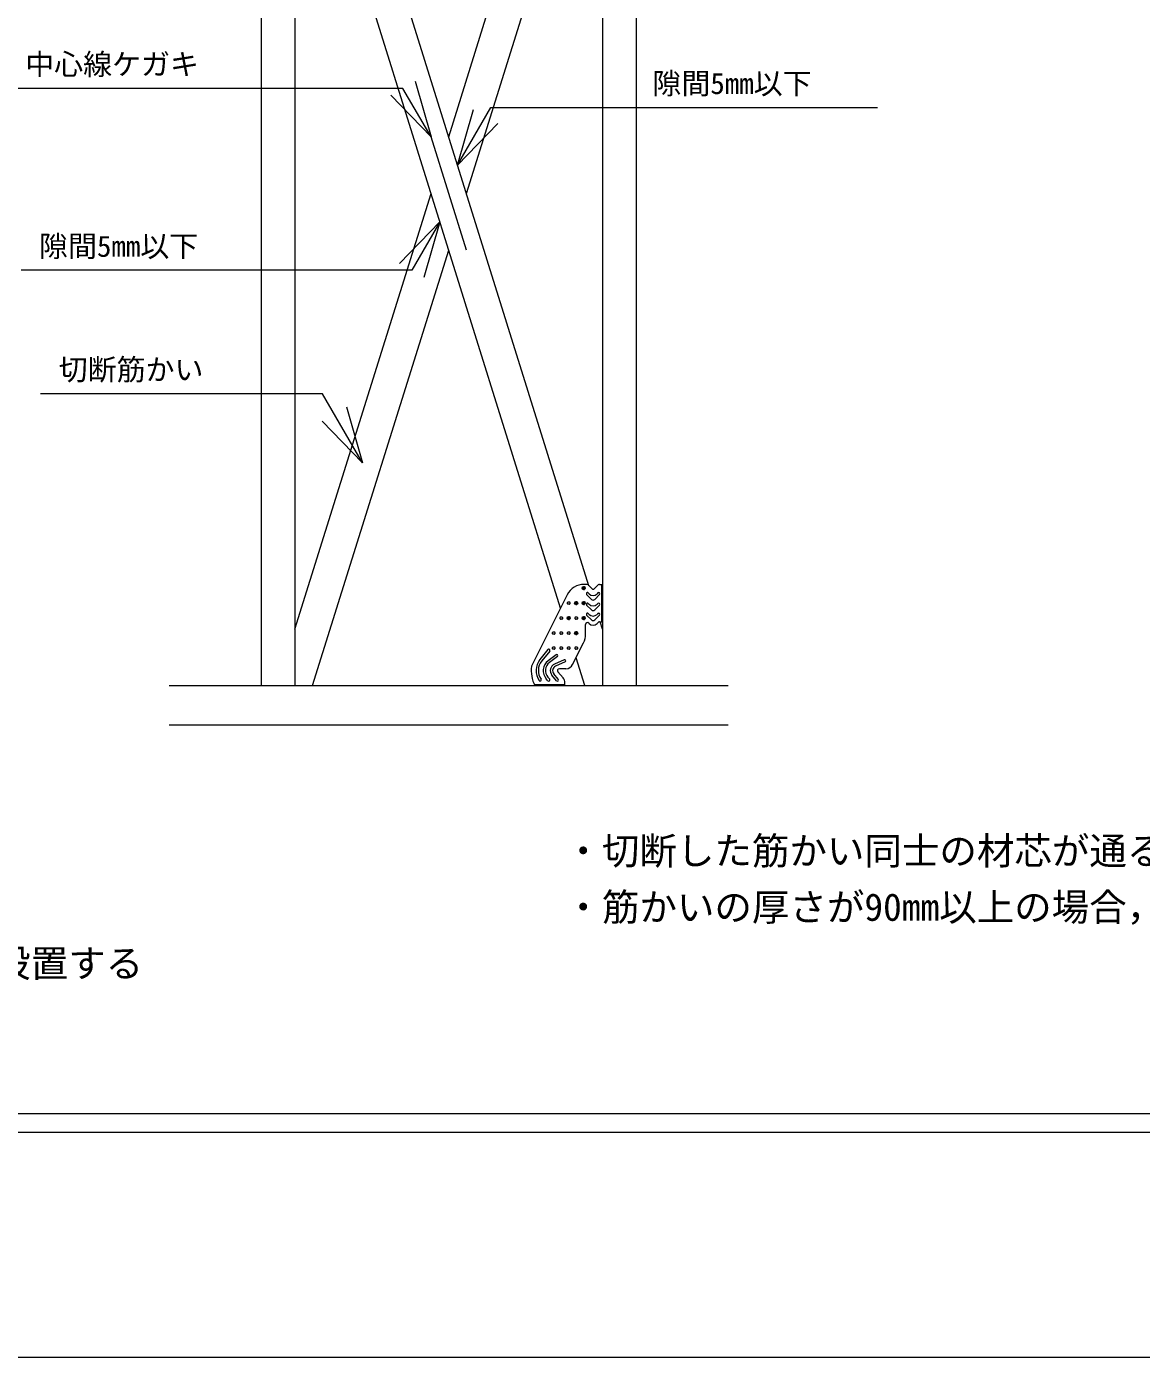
# Model space of a CAD drawing. Units: millimetres, scale not verified. Extents: x -2100 to 2100, y -1485 to 1485.
# Drawn here: x -278 to 316, y -1400 to -690 of the extents above; entities that cross this region are included whole.
import ezdxf
from ezdxf.enums import TextEntityAlignment as Align

# ---------------------------------------------------------------- set-up
doc = ezdxf.new("R2010")
doc.units = ezdxf.units.MM
doc.header["$LTSCALE"] = 5
doc.linetypes.add('CHAIN', pattern=[18.5, 12, -1.5, 3.5, -1.5])
doc.linetypes.add('USER1', pattern=[1, 0.5, -0.5])
for name, color, linetype, lineweight in [('0-0_0', 7, 'Continuous', 18), ('0-2_レイヤ15', 3, 'USER1', 18), ('0-3_レイヤ0', 2, 'Continuous', 18)]:
    doc.layers.add(name, color=color, linetype=linetype, lineweight=lineweight)
doc.styles.add('ＭＳ ゴシック', font='')
doc.styles.get('ＭＳ ゴシック').set_extended_font_data('MS Gothic')

msp = doc.modelspace()

# ---------------------------------------------------------------- linework, layer by layer
at = {"layer": '0-2_レイヤ15', "color": 2, "linetype": 'Continuous'}
for p, q in [((2000, -1270), (-2000, -1270)), ((2000, -1280), (-2000, -1280)), ((2000, -1400), (-2000, -1400))]:
    msp.add_line(p, q, dxfattribs=at)
at = {"layer": '0-3_レイヤ0', "color": 3}
for p, q in [((-152.921, -516.629), (-152.921, -1041.629)), ((-134.921, -516.629), (-134.921, -1041.629)), ((-52.921, -748.945), (19.651, -516.629)), ((29.079, -516.629), (29.079, -1041.629)), ((47.079, -516.629), (47.079, -1041.629)), ((-43.492, -779.129), (29.079, -546.813)), ((21.894, -988.443), (-112.583, -557.953)), ((6.742, -1000.304), (-127.735, -569.814)), ((-134.921, -1011.445), (-62.349, -779.129)), ((-125.492, -1041.629), (-52.921, -809.313)), ((29.079, -1011.445), (27.887, -1007.629)), ((19.651, -1041.629), (15.009, -1026.77)), ((-201.921, -1041.629), (96.079, -1041.629)), ((-201.921, -1062.629), (96.079, -1062.629))]:
    msp.add_line(p, q, dxfattribs=at)
at = {"layer": '0-3_レイヤ0'}
for p, q in [((-43.492, -809.313), (-62.349, -748.945)), ((10.316, -993.156), (-8.762, -1031.311)), ((20.665, -987.629), (19.26, -987.629)), ((20.655, -993.053), (23.231, -995.629)), ((23.372, -989.921), (21.372, -987.921)), ((21.504, -992.204), (21.958, -992.659)), ((26.787, -987.921), (24.787, -989.921)), ((27.504, -993.053), (24.928, -995.629)), ((26.655, -992.204), (26.201, -992.659)), ((28.619, -987.629), (28.619, -1007.629)), ((10.479, -998.029), (10.479, -997.229)), ((10.679, -997.029), (11.479, -997.029)), ((11.479, -998.229), (10.679, -998.229)), ((11.679, -997.229), (11.679, -998.029)), ((20.655, -998.653), (23.231, -1001.229)), ((21.504, -997.804), (21.958, -998.259)), ((27.504, -998.653), (24.928, -1001.229)), ((26.655, -997.804), (26.201, -998.259)), ((6.479, -1006.029), (6.479, -1005.229)), ((6.679, -1005.029), (7.479, -1005.029)), ((7.479, -1006.229), (6.679, -1006.229)), ((7.679, -1005.229), (7.679, -1006.029)), ((14.479, -1006.029), (14.479, -1005.229)), ((14.679, -1005.029), (15.479, -1005.029)), ((15.479, -1006.229), (14.679, -1006.229)), ((15.679, -1005.229), (15.679, -1006.029)), ((20.655, -1004.053), (23.231, -1006.629)), ((21.504, -1003.204), (21.958, -1003.659)), ((27.504, -1004.053), (24.928, -1006.629)), ((26.655, -1003.204), (26.201, -1003.659)), ((26.201, -1008.507), (26.787, -1007.921)), ((27.494, -1007.629), (29.079, -1007.629)), ((2.479, -1014.029), (2.479, -1013.229)), ((2.679, -1013.029), (3.479, -1013.029)), ((3.479, -1014.229), (2.679, -1014.229)), ((3.679, -1013.229), (3.679, -1014.029)), ((6.479, -1014.029), (6.479, -1013.229)), ((6.679, -1013.029), (7.479, -1013.029)), ((7.479, -1014.229), (6.679, -1014.229)), ((7.679, -1013.229), (7.679, -1014.029)), ((10.479, -1014.029), (10.479, -1013.229)), ((10.679, -1013.029), (11.479, -1013.029)), ((11.479, -1014.229), (10.679, -1014.229)), ((11.679, -1013.229), (11.679, -1014.029)), ((20.079, -1014.268), (20.079, -1009.043)), ((21.787, -1008.336), (21.804, -1008.353)), ((21.787, -1008.336), (21.958, -1008.507)), ((21.958, -1008.507), (21.787, -1008.336)), ((2.479, -1022.029), (2.479, -1021.229)), ((2.679, -1021.029), (3.479, -1021.029)), ((3.479, -1022.229), (2.679, -1022.229)), ((3.679, -1021.229), (3.679, -1022.029)), ((6.479, -1022.029), (6.479, -1021.229)), ((6.679, -1021.029), (7.479, -1021.029)), ((7.479, -1022.229), (6.679, -1022.229)), ((7.679, -1021.229), (7.679, -1022.029)), ((10.479, -1022.029), (10.479, -1021.229)), ((10.679, -1021.029), (11.479, -1021.029)), ((11.479, -1022.229), (10.679, -1022.229)), ((11.679, -1021.229), (11.679, -1022.029)), ((13.185, -1030.417), (19.024, -1018.74)), ((14.479, -1022.029), (14.479, -1021.229)), ((14.679, -1021.029), (15.479, -1021.029)), ((15.479, -1022.229), (14.679, -1022.229)), ((15.679, -1021.229), (15.679, -1022.029)), ((0.012, -1022.452), (-4.241, -1027.732)), ((0.947, -1023.205), (-3.306, -1028.484)), ((4.316, -1025.151), (0.08, -1028.379)), ((5.043, -1026.106), (0.807, -1029.333)), ((8.635, -1027.881), (3.531, -1030.158)), ((9.124, -1028.976), (4.02, -1031.254)), ((4.618, -1039.013), (2.16, -1036.061)), ((5.54, -1038.245), (3.082, -1035.293)), ((8.106, -1037.502), (5.323, -1034.282)), ((9.607, -1032.629), (6.079, -1032.629)), ((9.079, -1041.169), (-6.921, -1041.169)), ((-6.921, -1041.629), (-6.921, -1041.169)), ((9.079, -1041.629), (-6.921, -1041.629)), ((0.027, -1039.023), (-0.893, -1037.968)), ((0.931, -1038.234), (0.011, -1037.179)), ((9.079, -1041.629), (9.079, -1040.118))]:
    msp.add_line(p, q, dxfattribs=at)
at = {"layer": '0-3_レイヤ0', "color": 4, "linetype": 'CHAIN'}
for p, q in [((20.119, -989.629), (18.039, -989.629)), ((19.079, -988.589), (19.079, -990.669)), ((16.119, -997.629), (14.039, -997.629)), ((15.079, -996.589), (15.079, -998.669)), ((20.119, -997.629), (18.039, -997.629)), ((19.079, -996.589), (19.079, -998.669)), ((12.119, -1005.629), (10.039, -1005.629)), ((11.079, -1004.589), (11.079, -1006.669)), ((20.119, -1005.629), (18.039, -1005.629)), ((19.079, -1004.589), (19.079, -1006.669)), ((16.119, -1013.629), (14.039, -1013.629)), ((15.079, -1012.589), (15.079, -1014.669))]:
    msp.add_line(p, q, dxfattribs=at)
at = {"layer": '0-3_レイヤ0', "color": 4}
for points in [[(-62.349, -748.945), (-77.303, -723.045), (-288.34, -723.045)], [(-70.854, -719.214), (-62.349, -748.945), (-83.845, -726.714)], [(-48.206, -764.037), (-30.457, -733.294), (175.732, -733.294)], [(-26.711, -741.806), (-48.206, -764.037), (-39.701, -734.306)], [(-57.635, -794.221), (-72.583, -820.112), (-281.002, -820.112)], [(-79.13, -816.451), (-57.635, -794.221), (-66.14, -823.951)], [(-98.973, -922.739), (-120.236, -885.91), (-270.566, -885.91)], [(-107.478, -893.008), (-98.973, -922.739), (-120.469, -900.508)]]:
    msp.add_lwpolyline(points, dxfattribs=at)
at = {"layer": '0-3_レイヤ0', "color": 3}
for points in [[(18.749, -989.299), (18.749, -989.959), (19.409, -989.959), (19.409, -989.299)], [(14.749, -997.299), (14.749, -997.959), (15.409, -997.959), (15.409, -997.299)], [(18.749, -997.299), (18.749, -997.959), (19.409, -997.959), (19.409, -997.299)], [(10.749, -1005.299), (10.749, -1005.959), (11.409, -1005.959), (11.409, -1005.299)], [(18.749, -1005.299), (18.749, -1005.959), (19.409, -1005.959), (19.409, -1005.299)], [(14.749, -1013.299), (14.749, -1013.959), (15.409, -1013.959), (15.409, -1013.299)]]:
    msp.add_lwpolyline(points, close=True, dxfattribs=at)
at = {"layer": '0-3_レイヤ0'}
msp.add_lwpolyline([(27.494, -987.629), (29.079, -987.629), (29.079, -1007.629)], dxfattribs=at)
at = {"layer": '0-3_レイヤ0', "color": 3}
for centre in [(19.079, -989.629), (15.079, -997.629), (19.079, -997.629), (11.079, -1005.629), (19.079, -1005.629), (15.079, -1013.629)]:
    msp.add_circle(centre, 0.84, dxfattribs=at)
at = {"layer": '0-3_レイヤ0'}
for centre in [(19.079, -989.629), (15.079, -997.629), (19.079, -997.629), (11.079, -1005.629), (19.079, -1005.629), (15.079, -1013.629)]:
    msp.add_circle(centre, 0.62, dxfattribs=at)
for centre, radius, start, end in [((19.26, -997.629), 10, 90, 153.43495), ((21.079, -992.629), 0.6, 44.99999, 225), ((20.665, -988.629), 1, 45, 90), ((24.079, -990.537), 3, 225, 315), ((24.079, -989.214), 1, 225, 315), ((27.079, -992.629), 0.6, 315.00001, 135), ((27.494, -988.629), 1, 90, 135), ((10.679, -997.229), 0.2, 90, 180), ((10.679, -998.029), 0.2, 180, 270), ((11.479, -997.229), 0.2, 0, 90), ((11.479, -998.029), 0.2, 270, 0), ((21.079, -998.229), 0.6, 44.99999, 225), ((24.079, -996.137), 3, 225, 315), ((24.079, -994.78), 1.2, 225, 315), ((27.079, -998.229), 0.6, 315.00001, 135), ((6.679, -1005.229), 0.2, 90, 180), ((6.679, -1006.029), 0.2, 180, 270), ((7.479, -1005.229), 0.2, 0, 90), ((7.479, -1006.029), 0.2, 270, 0), ((14.679, -1005.229), 0.2, 90, 180), ((14.679, -1006.029), 0.2, 180, 270), ((15.479, -1005.229), 0.2, 0, 90), ((15.479, -1006.029), 0.2, 270, 0), ((21.079, -1009.043), 1, 45, 180), ((21.079, -1003.629), 0.6, 44.99999, 225), ((24.079, -1001.537), 3, 225, 315), ((24.079, -1000.38), 1.2, 225, 315), ((24.079, -1005.78), 1.2, 225, 315), ((27.079, -1003.629), 0.6, 315.00001, 135), ((27.494, -1008.629), 1, 90, 135), ((2.679, -1013.229), 0.2, 90, 180), ((2.679, -1014.029), 0.2, 180, 270), ((3.479, -1013.229), 0.2, 0, 90), ((3.479, -1014.029), 0.2, 270, 0), ((6.679, -1013.229), 0.2, 90, 180), ((6.679, -1014.029), 0.2, 180, 270), ((7.479, -1013.229), 0.2, 0, 90), ((7.479, -1014.029), 0.2, 270, 0), ((10.679, -1013.229), 0.2, 90, 180), ((10.679, -1014.029), 0.2, 180, 270), ((11.479, -1013.229), 0.2, 0, 90), ((11.479, -1014.029), 0.2, 270, 0), ((10.079, -1014.268), 10, 333.43495, 360), ((24.079, -1006.386), 3, 225, 315), ((0.479, -1022.829), 0.6, 321.14594, 141.14594), ((2.679, -1021.229), 0.2, 90, 180), ((2.679, -1022.029), 0.2, 180, 270), ((3.479, -1021.229), 0.2, 0, 90), ((3.479, -1022.029), 0.2, 270, 0), ((6.679, -1021.229), 0.2, 90, 180), ((6.679, -1022.029), 0.2, 180, 270), ((7.479, -1021.229), 0.2, 0, 90), ((7.479, -1022.029), 0.2, 270, 0), ((10.679, -1021.229), 0.2, 90, 180), ((10.679, -1022.029), 0.2, 180, 270), ((11.479, -1021.229), 0.2, 0, 90), ((11.479, -1022.029), 0.2, 270, 0), ((14.679, -1021.229), 0.2, 90, 180), ((14.679, -1022.029), 0.2, 180, 270), ((15.479, -1021.229), 0.2, 0, 90), ((15.479, -1022.029), 0.2, 270, 0), ((3.079, -1033.629), 9.4, 141.14594, 214.62354), ((3.079, -1033.629), 8.2, 141.14594, 214.62354), ((4.079, -1033.629), 6.6, 127.3021, 221.11209), ((4.079, -1033.629), 5.4, 127.3021, 221.11209), ((4.679, -1025.629), 0.6, 307.3021, 127.3021), ((8.879, -1028.429), 0.6, 294.04962, 114.04963), ((8.079, -1033.629), 17, 172.16526, 208.07249), ((5.079, -1033.629), 3.8, 114.04963, 219.79185), ((5.079, -1033.629), 2.6, 114.04963, 219.71514), ((6.079, -1033.629), 1, 90, 220.83872), ((9.607, -1028.629), 4, 270, 333.43495), ((-4.162, -1038.629), 0.6, 214.62354, 34.62354), ((0.479, -1038.629), 0.6, 221.11209, 41.11209), ((5.079, -1038.629), 0.6, 219.79185, 39.79185), ((5.079, -1040.118), 4, 0, 40.83872)]:
    msp.add_arc(centre, radius, start, end, dxfattribs=at)

# ---------------------------------------------------------------- texts
at = {"layer": '0-0_0', "style": 'ＭＳ ゴシック'}
for s, p in [('・切断した筋かい同士の材芯が通るように施工する', (8.804, -1141.513)), ('・筋かいの厚さが90mm以上の場合，両面にブレスターXを取付ける', (8.804, -1171.513)), ('・ブレスターXの中心が片筋かいの材芯となるように設置する', (-765.716, -1201.527))]:
    msp.add_text(s, height=14.66, dxfattribs=at).set_placement(p, align=Align.BOTTOM_LEFT)
at = {"layer": '0-3_レイヤ0', "color": 7, "style": 'ＭＳ ゴシック'}
for s, p in [('中心線ケガキ', (-278.756, -719.233)), ('隙間5mm以下', (55.732, -729.482)), ('隙間5mm以下', (-271.384, -816.3)), ('切断筋かい', (-260.912, -882.098))]:
    msp.add_text(s, height=11.32, dxfattribs=at).set_placement(p, align=Align.BOTTOM_LEFT)

doc.saveas('drawing.dxf')
